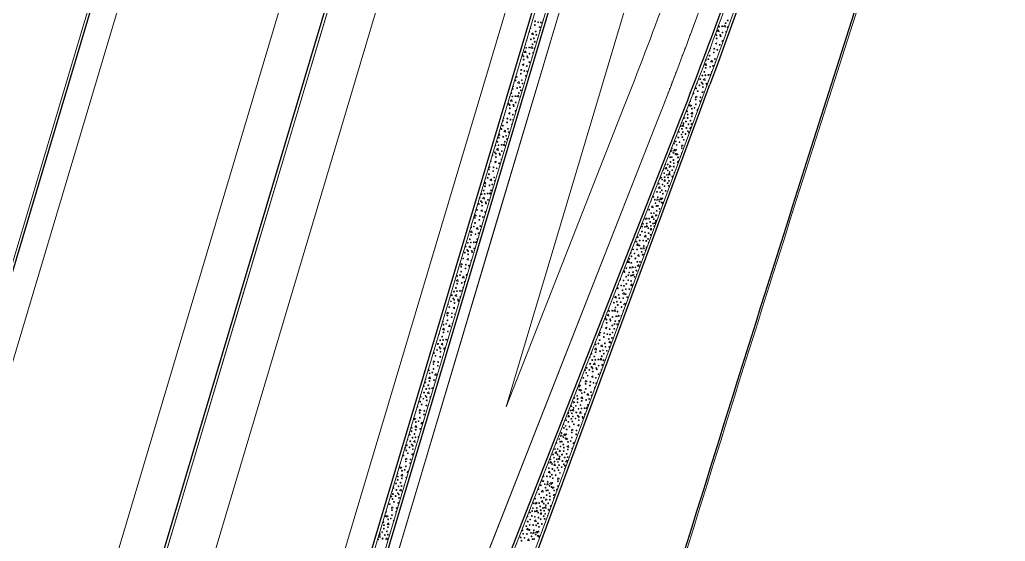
# Model space of a CAD drawing. Extents: x 2536801 to 2538856, y 7112140 to 7131569.
# Drawn here: x 2537018.6 to 2537400, y 7112740.3 to 7112942.4 of the extents above; entities that cross this region are included whole.
import ezdxf

# ---------------------------------------------------------------- set-up
doc = ezdxf.new("R2010")
doc.units = 0
doc.header["$LTSCALE"] = 100
doc.header["$MEASUREMENT"] = 0
for name, color, linetype, lineweight in [('D_BOC_FR', 3, 'Continuous', 13), ('D_CTB_1', 2, 'Continuous', 0), ('D_EOS_ML', 7, 'Continuous', 30), ('D_EOS_RMP', 1, 'Continuous', 30), ('D_EOT_ML', 7, 'Continuous', 13), ('D_EOT_RMP', 1, 'Continuous', 13), ('D_FOC_FR', 3, 'Continuous', 30), ('D_MBGF', 20, 'Continuous', 0), ('D_RIPRAP_1', 7, 'Continuous', 0)]:
    doc.layers.add(name, color=color, linetype=linetype, lineweight=lineweight)
doc.linetypes.add('mbgf', pattern='A,1,-0.5,[46,dgnlstyle-BGELINES.shx,S=0.008,R=0,X=0,Y=0],-0.5,1', length=3)

msp = doc.modelspace()

# ---------------------------------------------------------------- linework, layer by layer
at = {"layer": 'D_BOC_FR', "lineweight": 0}
msp.add_line((2537325.65, 7112892.86), (2537349.96, 7112969.19), dxfattribs=at)
at = {"layer": 'D_BOC_FR', "lineweight": 0, "extrusion": (0, 0, -1)}
msp.add_arc((-2556345.59, 7106835.08), 19961.33, 16.576561, 17.666491, dxfattribs=at)
at = {"layer": 'D_CTB_1', "linetype": 'Continuous', "lineweight": 0, "ltscale": 0.025}
for p, q in [((2536961.32, 7112354.03), (2537399.99, 7113825.34)), ((2536983.67, 7112159.49), (2537239.58, 7113017.84)), ((2537038.94, 7112330.89), (2537243.42, 7113016.7)), ((2537157.3, 7112572.86), (2537284.77, 7112917.54)), ((2537198.39, 7112707.87), (2537273.95, 7112900.42))]:
    msp.add_line(p, q, dxfattribs=at)
at = {"layer": 'D_CTB_1', "linetype": 'Continuous', "lineweight": 0, "ltscale": 0.025, "extrusion": (0, 0, -1)}
msp.add_arc((-2534598.58, 7113910.95), 2864, 194.43661, 200.29547, dxfattribs=at)
at = {"layer": 'D_CTB_1', "linetype": 'Continuous', "lineweight": 0, "ltscale": 0.025}
msp.add_arc((2535390.77, 7113639.45), 2023, 338.57297, 341.1182, dxfattribs=at)
at = {"layer": 'D_EOS_ML'}
for p, q in [((2536960.36, 7112354.32), (2537254.66, 7113341.39)), ((2537034.15, 7112332.32), (2537238.62, 7113018.13)), ((2536876.99, 7112379.18), (2537048.42, 7112954.17))]:
    msp.add_line(p, q, dxfattribs=at)
at = {"layer": 'D_EOS_RMP'}
for p, q in [((2537039.9, 7112330.61), (2537244.37, 7113016.42)), ((2537158.24, 7112572.51), (2537285.71, 7112917.2)), ((2537197.45, 7112708.24), (2537273.02, 7112900.79))]:
    msp.add_line(p, q, dxfattribs=at)
msp.add_arc((2535390.77, 7113639.45), 2022, 338.57297, 341.1182, dxfattribs=at)
at = {"layer": 'D_EOT_ML'}
for p, q in [((2536978.57, 7112348.89), (2537368.14, 7113655.54)), ((2536944.07, 7112359.18), (2537315.51, 7113604.99)), ((2537024.57, 7112335.18), (2537229.04, 7113020.99)), ((2536886.57, 7112376.32), (2537058, 7112951.31))]:
    msp.add_line(p, q, dxfattribs=at)
at = {"layer": 'D_EOT_RMP'}
for p, q in [((2537043.74, 7112329.46), (2537243.82, 7113000.56)), ((2537206.87, 7112792.46), (2537267.8, 7112996.8)), ((2537206.87, 7112792.46), (2537252.54, 7112908.82)), ((2537189.88, 7112710.85), (2537265.57, 7112903.71))]:
    msp.add_line(p, q, dxfattribs=at)
for radius in [2000, 2014]:
    msp.add_arc((2535390.77, 7113639.45), radius, 338.57297, 341.1182, dxfattribs=at)
at = {"layer": 'D_FOC_FR'}
msp.add_line((2537325.02, 7112893.06), (2537349.33, 7112969.39), dxfattribs=at)
at = {"layer": 'D_FOC_FR', "extrusion": (0, 0, -1)}
for centre, radius, start, end in [((-2534598.58, 7113910.95), 2865, 194.43661, 200.29547), ((-2556345.59, 7106835.08), 19962, 16.576561, 17.666491)]:
    msp.add_arc(centre, radius, start, end, dxfattribs=at)
at = {"layer": 'D_MBGF', "linetype": 'mbgf', "lineweight": 13, "ltscale": 0.025}
msp.add_line((2536964.63, 7112676.62), (2537047.46, 7112954.45), dxfattribs=at)
at = {"layer": 'D_RIPRAP_1', "color": 7, "linetype": 'Continuous', "lineweight": 0}
for p, q in [((2537287.75, 7112933.09), (2537288.37, 7112933.45)), ((2537288.28, 7112932.83), (2537287.75, 7112933.09)), ((2537288.37, 7112933.45), (2537288.28, 7112932.83)), ((2537213.06, 7112924.87), (2537213.68, 7112925.24)), ((2537213.59, 7112924.61), (2537213.06, 7112924.87)), ((2537213.68, 7112925.24), (2537213.59, 7112924.61)), ((2537282.39, 7112914.24), (2537283.01, 7112914.6)), ((2537282.93, 7112913.97), (2537282.39, 7112914.24)), ((2537283.01, 7112914.6), (2537282.93, 7112913.97)), ((2537207.7, 7112906.02), (2537208.32, 7112906.38)), ((2537208.24, 7112905.75), (2537207.7, 7112906.02)), ((2537208.32, 7112906.38), (2537208.24, 7112905.75)), ((2537202.35, 7112887.16), (2537202.97, 7112887.52)), ((2537202.88, 7112886.9), (2537202.35, 7112887.16)), ((2537202.97, 7112887.52), (2537202.88, 7112886.9)), ((2537196.99, 7112868.31), (2537197.61, 7112868.67)), ((2537197.52, 7112868.04), (2537196.99, 7112868.31)), ((2537197.61, 7112868.67), (2537197.52, 7112868.04)), ((2537191.63, 7112849.45), (2537192.25, 7112849.81)), ((2537192.16, 7112849.19), (2537191.63, 7112849.45)), ((2537192.25, 7112849.81), (2537192.16, 7112849.19)), ((2537251.05, 7112841.52), (2537250.87, 7112841.61)), ((2537251.14, 7112842.14), (2537251.05, 7112841.52)), ((2537251.06, 7112842.1), (2537251.14, 7112842.14)), ((2537186.27, 7112830.6), (2537186.89, 7112830.96)), ((2537186.81, 7112830.33), (2537186.27, 7112830.6)), ((2537186.89, 7112830.96), (2537186.81, 7112830.33)), ((2537245.16, 7112822.93), (2537245.78, 7112823.29)), ((2537245.7, 7112822.66), (2537245.16, 7112822.93)), ((2537245.78, 7112823.29), (2537245.7, 7112822.66)), ((2537180.92, 7112811.74), (2537181.54, 7112812.1)), ((2537181.54, 7112812.1), (2537181.45, 7112811.48)), ((2537181.45, 7112811.48), (2537180.92, 7112811.74)), ((2537239.81, 7112804.07), (2537240.43, 7112804.43)), ((2537240.43, 7112804.43), (2537240.34, 7112803.81)), ((2537240.34, 7112803.81), (2537239.81, 7112804.07)), ((2537175.56, 7112792.88), (2537176.18, 7112793.25)), ((2537176.09, 7112792.62), (2537175.56, 7112792.88)), ((2537176.18, 7112793.25), (2537176.09, 7112792.62)), ((2537234.45, 7112785.21), (2537235.07, 7112785.58)), ((2537234.98, 7112784.95), (2537234.45, 7112785.21)), ((2537235.07, 7112785.58), (2537234.98, 7112784.95)), ((2537170.2, 7112774.03), (2537170.82, 7112774.39)), ((2537170.73, 7112773.76), (2537170.2, 7112774.03)), ((2537170.82, 7112774.39), (2537170.73, 7112773.76)), ((2537164.84, 7112755.17), (2537165.46, 7112755.54)), ((2537165.37, 7112754.91), (2537164.84, 7112755.17)), ((2537165.46, 7112755.54), (2537165.39, 7112754.99))]:
    msp.add_line(p, q, dxfattribs=at)
at = {"layer": 'D_RIPRAP_1', "color": 7, "lineweight": 13, "flags": 128}
for points in [[(2536963.72, 7112353.32), (2536961.32, 7112354.03), (2536958.93, 7112354.75), (2536961.32, 7112354.03), (2536989.89, 7112449.87), (2537018.46, 7112545.7), (2537047.04, 7112641.53), (2537075.61, 7112737.36), (2537104.18, 7112833.19), (2537132.75, 7112929.02), (2537227.04, 7113245.27), (2537132.75, 7112929.02), (2537104.18, 7112833.19), (2537075.61, 7112737.36), (2537047.04, 7112641.53), (2537018.46, 7112545.7), (2536989.89, 7112449.87), (2536961.32, 7112354.03)], [(2537243.82, 7113000.56), (2537231.31, 7112958.61), (2537202.74, 7112862.78), (2537174.17, 7112766.95), (2537145.6, 7112671.11), (2537117.03, 7112575.28), (2537088.45, 7112479.45), (2537059.88, 7112383.62), (2537043.74, 7112329.46), (2537059.88, 7112383.62), (2537088.45, 7112479.45), (2537117.03, 7112575.28), (2537145.6, 7112671.11), (2537174.17, 7112766.95), (2537202.74, 7112862.78), (2537231.31, 7112958.61)]]:
    msp.add_lwpolyline(points, close=True, dxfattribs=at)
msp.add_lwpolyline([(2537165.98, 7112646.73, -0.008554), (2537189.88, 7112710.85), (2537201.42, 7112740.23), (2537237.95, 7112833.32), (2537265.57, 7112903.71, 0.011106), (2537296.39, 7112987.69, -0.011106), (2537265.57, 7112903.71), (2537237.95, 7112833.32), (2537201.42, 7112740.23), (2537189.88, 7112710.85, 0.008554), (2537165.98, 7112646.73, 0.012501), (2537135.02, 7112551.65, -0.012501)], format="xyb", close=True, dxfattribs=at)
at = {"layer": 'D_RIPRAP_1', "color": 7, "linetype": 'Continuous', "lineweight": 0, "flags": 128}
for points in [[(2537219.98, 7112938.08), (2537219.8, 7112938.14), (2537220.07, 7112938.4)], [(2537278.68, 7112938.17), (2537278.56, 7112938.21)], [(2537278.77, 7112938.76), (2537278.87, 7112938.86), (2537278.89, 7112938.75)], [(2537215.03, 7112935.49), (2537215.08, 7112935.23), (2537214.96, 7112935.26)], [(2537276.05, 7112931.07), (2537275.89, 7112931.12)], [(2537276.02, 7112931.46), (2537276.08, 7112931.14)], [(2537285.82, 7112931.42), (2537286.08, 7112931.23), (2537285.68, 7112931.06)], [(2537211.32, 7112923.06), (2537211.39, 7112923.01), (2537211.3, 7112922.98)], [(2537285.96, 7112920.74), (2537285.65, 7112920.82), (2537286.18, 7112921.34)], [(2537209.56, 7112917.15), (2537209.57, 7112917.16), (2537209.73, 7112916.37), (2537209.36, 7112916.48)], [(2537271.06, 7112918.05), (2537270.98, 7112918.07)], [(2537271.09, 7112918.38), (2537271.13, 7112918.21)], [(2537280.93, 7112907.14), (2537280.6, 7112907.23), (2537281.16, 7112907.77)], [(2537205.75, 7112904.36), (2537206.03, 7112904.16), (2537205.64, 7112903.99)], [(2537275.55, 7112904.6), (2537275.98, 7112904.3), (2537275.33, 7112904.02)], [(2537278.3, 7112900.03), (2537277.75, 7112900.18), (2537278.34, 7112900.76), (2537278.42, 7112900.36)], [(2537203.83, 7112897.94), (2537204.21, 7112898.3), (2537204.37, 7112897.52), (2537203.76, 7112897.69)], [(2537273.33, 7112898.85), (2537273.61, 7112899.36), (2537273.91, 7112898.74), (2537273.27, 7112898.68)], [(2537200.17, 7112885.65), (2537200.67, 7112885.3), (2537200.01, 7112885.02), (2537200.06, 7112885.27)], [(2537273.46, 7112886.95), (2537272.95, 7112887.09), (2537273.54, 7112887.67), (2537273.61, 7112887.35)], [(2537267.6, 7112871.1), (2537267.32, 7112870.99), (2537267.45, 7112871.65), (2537267.73, 7112871.45)], [(2537264.71, 7112863.28), (2537264.13, 7112863.44), (2537264.72, 7112864.01), (2537264.81, 7112863.57)], [(2537195.47, 7112855.87), (2537194.88, 7112856.04), (2537195.47, 7112856.61), (2537195.56, 7112856.19)], [(2537261.2, 7112853.79), (2537260.83, 7112853.9), (2537261.42, 7112854.47), (2537261.43, 7112854.42)], [(2537187.83, 7112844.27), (2537187.94, 7112844.19), (2537187.79, 7112844.13)], [(2537189.86, 7112837.09), (2537189.53, 7112837.18), (2537190.04, 7112837.69)], [(2537182.26, 7112825.57), (2537182.58, 7112825.34), (2537182.13, 7112825.15)], [(2537250.39, 7112824.57), (2537250.45, 7112824.91), (2537250.5, 7112824.87)], [(2537242.95, 7112821.44), (2537243.49, 7112821.07), (2537242.83, 7112820.78), (2537242.94, 7112821.41)], [(2537184.26, 7112818.3), (2537184.17, 7112818.33), (2537184.31, 7112818.47)], [(2537238.35, 7112809.71), (2537238.37, 7112809.63), (2537238.32, 7112809.64)], [(2537234.87, 7112800.83), (2537234.91, 7112800.87), (2537235.07, 7112800.09), (2537234.62, 7112800.21)], [(2537238.22, 7112791.65), (2537237.7, 7112791.8), (2537238.29, 7112792.37), (2537238.36, 7112792.04)], [(2537229.08, 7112786.09), (2537229.18, 7112785.61), (2537228.92, 7112785.68)], [(2537168.68, 7112780.02), (2537168.76, 7112779.59), (2537168.56, 7112779.64)], [(2537226.27, 7112778.93), (2537226.33, 7112778.99), (2537226.49, 7112778.21), (2537226.04, 7112778.33)], [(2537233.19, 7112778.05), (2537232.66, 7112778.2), (2537233.25, 7112778.78), (2537233.32, 7112778.42)], [(2537168.93, 7112766.87), (2537168.41, 7112767.02), (2537169, 7112767.59), (2537169.06, 7112767.3)], [(2537220.48, 7112764.17), (2537220.62, 7112764.3), (2537220.78, 7112763.52), (2537220.28, 7112763.66)], [(2537163.12, 7112761.4), (2537163.25, 7112761.52), (2537163.4, 7112760.73), (2537162.96, 7112760.86)], [(2537225.72, 7112757.87), (2537225.01, 7112758.07), (2537225.6, 7112758.64), (2537225.74, 7112757.93)], [(2537160.09, 7112751.23), (2537160.1, 7112751.19), (2537160.08, 7112751.19)], [(2537163.33, 7112748.08), (2537163.05, 7112748.16), (2537163.47, 7112748.57)], [(2537158.33, 7112745.31), (2537158.43, 7112745.24), (2537158.29, 7112745.17)], [(2537157.39, 7112742.18), (2537157.89, 7112742.66), (2537158.05, 7112741.87), (2537157.36, 7112742.07)], [(2537219.93, 7112742.2), (2537219.38, 7112741.96), (2537219.5, 7112742.62), (2537219.97, 7112742.3)]]:
    msp.add_lwpolyline(points, dxfattribs=at)
for points in [[(2537289.21, 7112937.68), (2537288.47, 7112937.9), (2537289.05, 7112938.47)], [(2537291.75, 7112939.47), (2537291, 7112939.68), (2537291.59, 7112940.25)], [(2537217.38, 7112936.51), (2537216.63, 7112936.72), (2537217.22, 7112937.29)], [(2537214.52, 7112929.46), (2537213.78, 7112929.68), (2537214.36, 7112930.25)], [(2537217.06, 7112931.25), (2537216.31, 7112931.46), (2537216.9, 7112932.03)], [(2537286.71, 7112925.87), (2537285.96, 7112926.08), (2537286.55, 7112926.66)], [(2537284.42, 7112924.59), (2537283.67, 7112924.8), (2537284.26, 7112925.38)], [(2537283.86, 7112918.83), (2537283.11, 7112919.04), (2537283.7, 7112919.61)], [(2537212.02, 7112917.65), (2537211.27, 7112917.86), (2537211.86, 7112918.44)], [(2537209.17, 7112910.61), (2537208.42, 7112910.82), (2537209.01, 7112911.39)], [(2537211.7, 7112912.39), (2537210.96, 7112912.61), (2537211.55, 7112913.18)], [(2537280.06, 7112912.1), (2537280.18, 7112912.76), (2537280.72, 7112912.38)], [(2537278.04, 7112908.7), (2537278.16, 7112909.36), (2537278.7, 7112908.98)], [(2537279.06, 7112905.74), (2537278.31, 7112905.95), (2537278.9, 7112906.52)], [(2537275.6, 7112900.94), (2537274.85, 7112901.15), (2537275.44, 7112901.72)], [(2537206.66, 7112898.8), (2537205.91, 7112899.01), (2537206.5, 7112899.58)], [(2537203.81, 7112891.75), (2537203.06, 7112891.97), (2537203.65, 7112892.54)], [(2537206.35, 7112893.54), (2537205.6, 7112893.75), (2537206.19, 7112894.32)], [(2537272.3, 7112891.4), (2537271.55, 7112891.61), (2537272.14, 7112892.18)], [(2537274.7, 7112893.24), (2537274.82, 7112893.9), (2537275.36, 7112893.52)], [(2537270.46, 7112891.14), (2537270.58, 7112891.8), (2537271.13, 7112891.42)], [(2537272.68, 7112889.84), (2537272.8, 7112890.5), (2537273.35, 7112890.12)], [(2537269.02, 7112884.44), (2537268.28, 7112884.65), (2537268.86, 7112885.23)], [(2537269.96, 7112885.16), (2537270.08, 7112885.82), (2537270.63, 7112885.44)], [(2537201.3, 7112879.94), (2537200.56, 7112880.15), (2537201.15, 7112880.73)], [(2537266.4, 7112880.82), (2537266.52, 7112881.48), (2537267.07, 7112881.1)], [(2537270.24, 7112882.08), (2537269.49, 7112882.29), (2537270.08, 7112882.87)], [(2537199.01, 7112878.66), (2537198.26, 7112878.87), (2537198.85, 7112879.45)], [(2537266.41, 7112876.92), (2537265.66, 7112877.13), (2537266.25, 7112877.71)], [(2537268.55, 7112879.88), (2537267.88, 7112879.82), (2537268.26, 7112880.5)], [(2537198.45, 7112872.9), (2537197.7, 7112873.11), (2537198.29, 7112873.68)], [(2537200.99, 7112874.68), (2537200.24, 7112874.89), (2537200.83, 7112875.47)], [(2537265.11, 7112872.28), (2537265.23, 7112872.94), (2537265.77, 7112872.56)], [(2537266.94, 7112872.54), (2537266.19, 7112872.75), (2537266.78, 7112873.33)], [(2537263.72, 7112869.52), (2537262.97, 7112869.73), (2537263.56, 7112870.3)], [(2537194.65, 7112866.17), (2537194.77, 7112866.83), (2537195.32, 7112866.45)], [(2537260.8, 7112864.94), (2537260.92, 7112865.6), (2537261.47, 7112865.22)], [(2537263.67, 7112865.58), (2537262.92, 7112865.8), (2537263.51, 7112866.37)], [(2537264.6, 7112866.31), (2537264.72, 7112866.97), (2537265.27, 7112866.59)], [(2537195.95, 7112861.08), (2537195.2, 7112861.3), (2537195.79, 7112861.87)], [(2537261.05, 7112861.96), (2537261.17, 7112862.62), (2537261.71, 7112862.24)], [(2537263.19, 7112861.03), (2537262.53, 7112860.97), (2537262.9, 7112861.65)], [(2537193.65, 7112859.81), (2537192.91, 7112860.02), (2537193.5, 7112860.59)], [(2537261.05, 7112858.07), (2537260.3, 7112858.28), (2537260.89, 7112858.85)], [(2537193.09, 7112854.04), (2537192.35, 7112854.25), (2537192.93, 7112854.83)], [(2537258.01, 7112854.83), (2537257.26, 7112855.04), (2537257.85, 7112855.62)], [(2537259.75, 7112853.43), (2537259.87, 7112854.09), (2537260.41, 7112853.71)], [(2537258.36, 7112850.66), (2537257.62, 7112850.87), (2537258.2, 7112851.45)], [(2537189.3, 7112847.31), (2537189.42, 7112847.97), (2537189.96, 7112847.59)], [(2537254.52, 7112848.16), (2537253.77, 7112848.37), (2537254.36, 7112848.94)], [(2537255.45, 7112846.09), (2537255.57, 7112846.75), (2537256.11, 7112846.37)], [(2537258.31, 7112846.73), (2537257.56, 7112846.94), (2537258.15, 7112847.51)], [(2537190.59, 7112842.23), (2537189.84, 7112842.44), (2537190.43, 7112843.01)], [(2537255.69, 7112843.11), (2537255.81, 7112843.77), (2537256.35, 7112843.39)], [(2537188.3, 7112840.95), (2537187.55, 7112841.16), (2537188.14, 7112841.74)], [(2537255.69, 7112839.21), (2537254.94, 7112839.42), (2537255.53, 7112840)], [(2537187.74, 7112835.19), (2537186.99, 7112835.4), (2537187.58, 7112835.97)], [(2537249.48, 7112834.56), (2537248.73, 7112834.77), (2537249.32, 7112835.34)], [(2537252.65, 7112835.97), (2537251.9, 7112836.19), (2537252.49, 7112836.76)], [(2537253.01, 7112831.81), (2537252.26, 7112832.02), (2537252.85, 7112832.59)], [(2537183.94, 7112828.45), (2537184.06, 7112829.11), (2537184.6, 7112828.74)], [(2537246.63, 7112827.52), (2537245.88, 7112827.73), (2537246.47, 7112828.3)], [(2537249.17, 7112829.3), (2537248.42, 7112829.51), (2537249.01, 7112830.09)], [(2537250.09, 7112827.23), (2537250.21, 7112827.89), (2537250.75, 7112827.51)], [(2537185.23, 7112823.37), (2537184.48, 7112823.59), (2537185.07, 7112824.16)], [(2537182.94, 7112822.09), (2537182.19, 7112822.31), (2537182.78, 7112822.88)], [(2537182.38, 7112816.33), (2537181.63, 7112816.54), (2537182.22, 7112817.12)], [(2537244.12, 7112815.7), (2537243.37, 7112815.92), (2537243.96, 7112816.49)], [(2537247.29, 7112817.12), (2537246.54, 7112817.33), (2537247.13, 7112817.9)], [(2537241.83, 7112814.42), (2537241.08, 7112814.64), (2537241.67, 7112815.21)], [(2537178.58, 7112809.6), (2537178.7, 7112810.26), (2537179.25, 7112809.88)], [(2537241.27, 7112808.66), (2537240.52, 7112808.87), (2537241.11, 7112809.45)], [(2537243.81, 7112810.44), (2537243.06, 7112810.66), (2537243.65, 7112811.23)], [(2537176.56, 7112806.2), (2537176.68, 7112806.86), (2537177.23, 7112806.48)], [(2537179.88, 7112804.52), (2537179.13, 7112804.73), (2537179.72, 7112805.3)], [(2537177.58, 7112803.24), (2537176.83, 7112803.45), (2537177.42, 7112804.02)], [(2537237.47, 7112801.93), (2537237.59, 7112802.59), (2537238.14, 7112802.21)], [(2537177.02, 7112797.47), (2537176.27, 7112797.69), (2537176.86, 7112798.26)], [(2537235.45, 7112798.53), (2537235.57, 7112799.19), (2537236.12, 7112798.81)], [(2537238.77, 7112796.85), (2537238.02, 7112797.06), (2537238.61, 7112797.63)], [(2537232.73, 7112793.85), (2537232.85, 7112794.51), (2537233.4, 7112794.13)], [(2537236.47, 7112795.57), (2537235.72, 7112795.78), (2537236.31, 7112796.35)], [(2537173.22, 7112790.74), (2537173.34, 7112791.4), (2537173.89, 7112791.02)], [(2537231.32, 7112788.57), (2537230.65, 7112788.51), (2537231.03, 7112789.19)], [(2537233.01, 7112790.77), (2537232.26, 7112790.98), (2537232.85, 7112791.56)], [(2537235.91, 7112789.8), (2537235.16, 7112790.02), (2537235.75, 7112790.59)], [(2537171.2, 7112787.35), (2537171.33, 7112788.01), (2537171.87, 7112787.63)], [(2537174.52, 7112785.66), (2537173.77, 7112785.87), (2537174.36, 7112786.45)], [(2537172.23, 7112784.38), (2537171.48, 7112784.6), (2537172.07, 7112785.17)], [(2537227.88, 7112780.97), (2537228, 7112781.63), (2537228.54, 7112781.25)], [(2537229.71, 7112781.23), (2537228.96, 7112781.44), (2537229.55, 7112782.02)], [(2537232.11, 7112783.07), (2537232.23, 7112783.73), (2537232.78, 7112783.35)], [(2537171.66, 7112778.62), (2537170.92, 7112778.83), (2537171.51, 7112779.4)], [(2537230.09, 7112779.68), (2537230.22, 7112780.34), (2537230.76, 7112779.96)], [(2537226.44, 7112774.27), (2537225.69, 7112774.49), (2537226.28, 7112775.06)], [(2537227.37, 7112775), (2537227.5, 7112775.66), (2537228.04, 7112775.28)], [(2537231.12, 7112776.71), (2537230.37, 7112776.93), (2537230.96, 7112777.5)], [(2537167.87, 7112771.89), (2537167.99, 7112772.55), (2537168.53, 7112772.17)], [(2537223.82, 7112770.65), (2537223.94, 7112771.31), (2537224.48, 7112770.93)], [(2537225.96, 7112769.72), (2537225.3, 7112769.66), (2537225.67, 7112770.34)], [(2537227.65, 7112771.92), (2537226.9, 7112772.13), (2537227.49, 7112772.7)], [(2537230.56, 7112770.95), (2537229.81, 7112771.16), (2537230.4, 7112771.73)], [(2537165.85, 7112768.49), (2537165.97, 7112769.15), (2537166.51, 7112768.77)], [(2537166.87, 7112765.53), (2537166.12, 7112765.74), (2537166.71, 7112766.31)], [(2537223.82, 7112766.75), (2537223.07, 7112766.97), (2537223.66, 7112767.54)], [(2537222.52, 7112762.12), (2537222.64, 7112762.78), (2537223.18, 7112762.4)], [(2537224.35, 7112762.37), (2537223.6, 7112762.59), (2537224.19, 7112763.16)], [(2537226.76, 7112764.22), (2537226.88, 7112764.88), (2537227.42, 7112764.5)], [(2537166.31, 7112759.76), (2537165.56, 7112759.98), (2537166.15, 7112760.55)], [(2537221.13, 7112759.35), (2537220.39, 7112759.56), (2537220.97, 7112760.14)], [(2537224.74, 7112760.82), (2537224.86, 7112761.48), (2537225.4, 7112761.1)], [(2537218.22, 7112754.78), (2537218.34, 7112755.44), (2537218.88, 7112755.06)], [(2537221.08, 7112755.42), (2537220.33, 7112755.63), (2537220.92, 7112756.2)], [(2537222.02, 7112756.14), (2537222.14, 7112756.8), (2537222.68, 7112756.42)], [(2537162.51, 7112753.03), (2537162.63, 7112753.69), (2537163.17, 7112753.31)], [(2537218.46, 7112751.79), (2537218.58, 7112752.45), (2537219.12, 7112752.07)], [(2537220.61, 7112750.86), (2537219.94, 7112750.8), (2537220.31, 7112751.48)], [(2537222.3, 7112753.06), (2537221.55, 7112753.27), (2537222.14, 7112753.84)], [(2537160.49, 7112749.63), (2537160.61, 7112750.29), (2537161.15, 7112749.92)], [(2537161.51, 7112746.67), (2537160.76, 7112746.88), (2537161.35, 7112747.46)], [(2537218.46, 7112747.9), (2537217.71, 7112748.11), (2537218.3, 7112748.68)], [(2537215.42, 7112744.66), (2537214.67, 7112744.88), (2537215.26, 7112745.45)], [(2537217.16, 7112743.26), (2537217.28, 7112743.92), (2537217.83, 7112743.54)], [(2537218.99, 7112743.52), (2537218.25, 7112743.73), (2537218.83, 7112744.3)], [(2537160.95, 7112740.91), (2537160.2, 7112741.12), (2537160.79, 7112741.69)], [(2537215.78, 7112740.49), (2537215.03, 7112740.71), (2537215.62, 7112741.28)]]:
    msp.add_lwpolyline(points, close=True, dxfattribs=at)
at = {"layer": 'D_RIPRAP_1', "color": 7, "lineweight": 0, "flags": 128}
msp.add_lwpolyline([(2537273.95, 7112900.42), (2537198.39, 7112707.87)], dxfattribs=at)
at = {"layer": 'D_RIPRAP_1', "color": 7, "linetype": 'Continuous', "lineweight": 0}
for centre, radius in [((2537218.04, 7112941.75), 0.163), ((2537292.58, 7112942.05), 0.163), ((2537217.89, 7112940.29), 0.163), ((2537218.28, 7112937.78), 0.163), ((2537219.23, 7112941.37), 0.163), ((2537219.77, 7112939.49), 0.163), ((2537220.31, 7112941.22), 0.163), ((2537289.29, 7112939.68), 0.163), ((2537290.44, 7112939.8), 0.163), ((2537291.76, 7112941.02), 0.163), ((2537291.97, 7112937.67), 0.163), ((2537292.48, 7112939.47), 0.163), ((2537216.43, 7112934.74), 0.163), ((2537217.56, 7112935.11), 0.163), ((2537217.89, 7112933.83), 0.163), ((2537218.53, 7112936.47), 0.163), ((2537288.21, 7112936.38), 0.163), ((2537288.28, 7112935.12), 0.163), ((2537289.68, 7112936.45), 0.163), ((2537289.82, 7112935.96), 0.163), ((2537290.49, 7112934.11), 0.163), ((2537290.57, 7112937.39), 0.163), ((2537214.6, 7112931.46), 0.163), ((2537215.75, 7112931.59), 0.163), ((2537217.07, 7112932.81), 0.163), ((2537287.37, 7112931.11), 0.163), ((2537288.56, 7112930.73), 0.163), ((2537289.49, 7112932.64), 0.163), ((2537213.52, 7112928.16), 0.163), ((2537213.59, 7112926.9), 0.163), ((2537214.99, 7112928.23), 0.163), ((2537215.13, 7112927.74), 0.163), ((2537215.88, 7112929.17), 0.163), ((2537285.1, 7112927.07), 0.163), ((2537285.57, 7112928.42), 0.163), ((2537287.23, 7112929.65), 0.163), ((2537287.61, 7112927.14), 0.163), ((2537212.68, 7112922.89), 0.163), ((2537213.87, 7112922.51), 0.163), ((2537214.8, 7112924.42), 0.163), ((2537214.95, 7112922.36), 0.163), ((2537215.8, 7112925.89), 0.163), ((2537284.03, 7112923.76), 0.163), ((2537285.76, 7112924.1), 0.163), ((2537286.9, 7112924.47), 0.163), ((2537210.41, 7112918.85), 0.163), ((2537210.88, 7112920.2), 0.163), ((2537212.53, 7112921.43), 0.163), ((2537212.92, 7112918.92), 0.163), ((2537214.42, 7112920.63), 0.163), ((2537281.92, 7112919.29), 0.199), ((2537282.75, 7112920.69), 0.163), ((2537283.53, 7112922.11), 0.163), ((2537283.93, 7112920.83), 0.163), ((2537285.09, 7112920.95), 0.163), ((2537209.34, 7112915.54), 0.163), ((2537211.07, 7112915.88), 0.163), ((2537212.21, 7112916.25), 0.163), ((2537212.54, 7112914.97), 0.163), ((2537213.18, 7112917.62), 0.163), ((2537280.38, 7112915.75), 0.163), ((2537281.61, 7112916.93), 0.163), ((2537282.49, 7112918.03), 0.163), ((2537282.86, 7112917.52), 0.163), ((2537282.93, 7112916.26), 0.163), ((2537284.32, 7112917.59), 0.163), ((2537208.84, 7112913.89), 0.163), ((2537209.24, 7112912.61), 0.163), ((2537210.4, 7112912.73), 0.163), ((2537211.71, 7112913.95), 0.163), ((2537279.29, 7112913.79), 0.163), ((2537280.2, 7112911.47), 0.163), ((2537280.97, 7112914.66), 0.163), ((2537282.01, 7112912.26), 0.163), ((2537207.8, 7112909.81), 0.163), ((2537208.17, 7112909.3), 0.163), ((2537208.24, 7112908.04), 0.163), ((2537209.63, 7112909.37), 0.163), ((2537209.78, 7112908.88), 0.163), ((2537210.52, 7112910.32), 0.163), ((2537277.72, 7112909.22), 0.163), ((2537278.7, 7112907.88), 0.163), ((2537279.74, 7112908.21), 0.163), ((2537280.22, 7112909.56), 0.163), ((2537281.87, 7112910.8), 0.163), ((2537207.32, 7112904.04), 0.163), ((2537208.52, 7112903.66), 0.163), ((2537209.44, 7112905.57), 0.163), ((2537210.44, 7112907.03), 0.163), ((2537276.91, 7112906.84), 0.163), ((2537277.04, 7112904.31), 0.163), ((2537277.08, 7112905.64), 0.163), ((2537278.67, 7112904.91), 0.163), ((2537205.05, 7112900), 0.163), ((2537205.52, 7112901.34), 0.163), ((2537207.18, 7112902.58), 0.163), ((2537207.56, 7112900.07), 0.163), ((2537274.85, 7112900.07), 0.163), ((2537275.46, 7112902.23), 0.163), ((2537276.41, 7112902.95), 0.163), ((2537276.57, 7112900.43), 0.199), ((2537277.39, 7112901.84), 0.163), ((2537278.18, 7112903.25), 0.163), ((2537278.57, 7112901.97), 0.163), ((2537203.98, 7112896.69), 0.163), ((2537205.71, 7112897.03), 0.163), ((2537206.85, 7112897.4), 0.163), ((2537207.18, 7112896.12), 0.163), ((2537207.82, 7112898.76), 0.163), ((2537273.48, 7112896.75), 0.163), ((2537274.66, 7112897.92), 0.163), ((2537275.02, 7112896.9), 0.163), ((2537275.22, 7112898.84), 0.163), ((2537275.61, 7112895.81), 0.163), ((2537276.25, 7112898.07), 0.163), ((2537277.13, 7112899.17), 0.163), ((2537277.5, 7112898.67), 0.163), ((2537203.49, 7112895.03), 0.163), ((2537203.88, 7112893.75), 0.163), ((2537205.04, 7112893.87), 0.163), ((2537206.35, 7112895.09), 0.163), ((2537271.78, 7112894.38), 0.163), ((2537272.44, 7112895.15), 0.163), ((2537272.61, 7112891.97), 0.163), ((2537272.82, 7112893.82), 0.163), ((2537273.93, 7112894.94), 0.163), ((2537274.84, 7112892.62), 0.163), ((2537202.44, 7112890.96), 0.163), ((2537202.81, 7112890.45), 0.163), ((2537202.88, 7112889.19), 0.163), ((2537204.27, 7112890.52), 0.163), ((2537204.42, 7112890.03), 0.163), ((2537205.16, 7112891.46), 0.163), ((2537270.34, 7112889.07), 0.163), ((2537270.93, 7112889.12), 0.163), ((2537271.55, 7112890.84), 0.163), ((2537272.36, 7112890.36), 0.163), ((2537273.35, 7112889.03), 0.163), ((2537200.15, 7112884.4), 0.163), ((2537200.92, 7112887.59), 0.163), ((2537201.97, 7112885.18), 0.163), ((2537203.16, 7112884.8), 0.163), ((2537204.08, 7112886.71), 0.163), ((2537269.36, 7112886.26), 0.163), ((2537270.44, 7112887.22), 0.163), ((2537271.55, 7112887.99), 0.163), ((2537271.68, 7112885.46), 0.163), ((2537271.72, 7112886.79), 0.163), ((2537199.69, 7112881.14), 0.163), ((2537200.17, 7112882.49), 0.163), ((2537201.82, 7112883.72), 0.163), ((2537202.2, 7112881.21), 0.163), ((2537267.19, 7112880.45), 0.163), ((2537267.95, 7112882.89), 0.163), ((2537268.15, 7112881.38), 0.163), ((2537269.02, 7112882.27), 0.163), ((2537269.37, 7112883.97), 0.163), ((2537269.49, 7112881.21), 0.163), ((2537270.1, 7112883.37), 0.163), ((2537271.05, 7112884.09), 0.163), ((2537271.21, 7112881.58), 0.199), ((2537198.62, 7112877.83), 0.163), ((2537200.36, 7112878.17), 0.163), ((2537201.49, 7112878.54), 0.163), ((2537265.91, 7112878.86), 0.163), ((2537267.31, 7112878.54), 0.163), ((2537268.12, 7112877.89), 0.163), ((2537269.31, 7112879.06), 0.163), ((2537269.66, 7112878.04), 0.163), ((2537269.86, 7112879.98), 0.163), ((2537197.34, 7112874.76), 0.163), ((2537198.13, 7112876.18), 0.163), ((2537198.53, 7112874.9), 0.163), ((2537199.68, 7112875.02), 0.163), ((2537200.99, 7112876.24), 0.163), ((2537263.81, 7112873.76), 0.163), ((2537265.2, 7112875.67), 0.163), ((2537265.5, 7112873.59), 0.163), ((2537266.42, 7112875.53), 0.163), ((2537267.08, 7112876.3), 0.163), ((2537267.26, 7112873.11), 0.163), ((2537267.47, 7112874.96), 0.163), ((2537268.57, 7112876.08), 0.163), ((2537196.21, 7112871), 0.163), ((2537197.08, 7112872.1), 0.163), ((2537197.45, 7112871.59), 0.163), ((2537197.52, 7112870.33), 0.163), ((2537198.91, 7112871.66), 0.163), ((2537199.06, 7112871.17), 0.163), ((2537199.81, 7112872.6), 0.163), ((2537264.38, 7112872.63), 0.163), ((2537264.63, 7112871.28), 0.163), ((2537264.98, 7112870.21), 0.163), ((2537265.57, 7112870.26), 0.163), ((2537266.19, 7112871.98), 0.163), ((2537266.19, 7112869.13), 0.163), ((2537267, 7112871.51), 0.163), ((2537194.79, 7112865.54), 0.163), ((2537195.56, 7112868.73), 0.163), ((2537196.61, 7112866.33), 0.163), ((2537197.8, 7112865.94), 0.163), ((2537198.72, 7112867.86), 0.163), ((2537262.19, 7112865.31), 0.163), ((2537262.2, 7112868.76), 0.163), ((2537262.96, 7112867.4), 0.163), ((2537264, 7112867.41), 0.163), ((2537265.09, 7112868.37), 0.163), ((2537193.3, 7112861.95), 0.163), ((2537194.34, 7112862.28), 0.163), ((2537194.81, 7112863.63), 0.163), ((2537196.46, 7112864.87), 0.163), ((2537196.85, 7112862.36), 0.163), ((2537259.46, 7112862.22), 0.163), ((2537259.77, 7112863.33), 0.163), ((2537260.51, 7112862.1), 0.163), ((2537261.24, 7112863.4), 0.163), ((2537261.83, 7112861.59), 0.163), ((2537262.59, 7112864.03), 0.163), ((2537262.8, 7112862.52), 0.163), ((2537263.66, 7112863.42), 0.163), ((2537264.01, 7112865.11), 0.163), ((2537264.13, 7112862.36), 0.163), ((2537264.75, 7112864.52), 0.163), ((2537193.26, 7112858.98), 0.163), ((2537195, 7112859.31), 0.163), ((2537196.13, 7112859.69), 0.163), ((2537257.77, 7112858.13), 0.163), ((2537258.7, 7112858.94), 0.163), ((2537259.38, 7112860.32), 0.163), ((2537260.55, 7112860), 0.163), ((2537261.95, 7112859.69), 0.163), ((2537262.76, 7112859.04), 0.163), ((2537191.16, 7112854.5), 0.199), ((2537191.99, 7112855.91), 0.163), ((2537192.77, 7112857.32), 0.163), ((2537193.17, 7112856.04), 0.163), ((2537194.32, 7112856.16), 0.163), ((2537194.45, 7112853.75), 0.163), ((2537195.64, 7112857.38), 0.163), ((2537257.23, 7112856.39), 0.163), ((2537258.45, 7112854.9), 0.163), ((2537258.52, 7112856.81), 0.163), ((2537259.02, 7112853.78), 0.163), ((2537259.84, 7112856.82), 0.163), ((2537260.14, 7112854.74), 0.163), ((2537261.06, 7112856.67), 0.163), ((2537261.72, 7112857.44), 0.163), ((2537190.85, 7112852.14), 0.163), ((2537191.72, 7112853.24), 0.163), ((2537192.1, 7112852.74), 0.163), ((2537192.16, 7112851.47), 0.163), ((2537193.56, 7112852.81), 0.163), ((2537193.7, 7112852.32), 0.163), ((2537255.36, 7112850.73), 0.163), ((2537255.99, 7112853.38), 0.163), ((2537256.53, 7112851.83), 0.163), ((2537256.85, 7112849.91), 0.163), ((2537257.47, 7112853.34), 0.163), ((2537259.27, 7112852.43), 0.163), ((2537259.62, 7112851.35), 0.163), ((2537189.43, 7112846.69), 0.163), ((2537190.21, 7112849.88), 0.163), ((2537191.25, 7112847.47), 0.163), ((2537192.44, 7112847.09), 0.163), ((2537253.34, 7112846.08), 0.163), ((2537254.53, 7112849.71), 0.163), ((2537254.74, 7112846.35), 0.163), ((2537255.25, 7112848.16), 0.163), ((2537256.83, 7112846.45), 0.163), ((2537257.61, 7112848.55), 0.163), ((2537258.64, 7112848.55), 0.163), ((2537187.94, 7112843.1), 0.163), ((2537188.98, 7112843.43), 0.163), ((2537189.45, 7112844.77), 0.163), ((2537191.11, 7112846.01), 0.163), ((2537191.49, 7112843.5), 0.163), ((2537252.45, 7112845.14), 0.163), ((2537252.59, 7112844.65), 0.163), ((2537253.26, 7112842.8), 0.163), ((2537254.1, 7112843.37), 0.163), ((2537254.41, 7112844.47), 0.163), ((2537255.16, 7112843.25), 0.163), ((2537255.89, 7112844.55), 0.163), ((2537256.47, 7112842.74), 0.163), ((2537257.23, 7112845.17), 0.163), ((2537187.41, 7112838.47), 0.163), ((2537187.91, 7112840.12), 0.163), ((2537189.64, 7112840.46), 0.163), ((2537190.78, 7112840.83), 0.163), ((2537251.33, 7112839.42), 0.163), ((2537252.26, 7112841.33), 0.163), ((2537252.41, 7112839.27), 0.163), ((2537253.34, 7112840.08), 0.163), ((2537254.03, 7112841.47), 0.163), ((2537255.19, 7112841.15), 0.163), ((2537185.8, 7112835.65), 0.199), ((2537186.63, 7112837.05), 0.163), ((2537187.81, 7112837.19), 0.163), ((2537188.97, 7112837.31), 0.163), ((2537250, 7112838.34), 0.163), ((2537250.38, 7112835.83), 0.163), ((2537251.88, 7112837.54), 0.163), ((2537253.09, 7112836.05), 0.163), ((2537253.16, 7112837.96), 0.163), ((2537253.67, 7112834.92), 0.163), ((2537254.49, 7112837.96), 0.163), ((2537184.85, 7112831.02), 0.163), ((2537185.49, 7112833.29), 0.163), ((2537186.37, 7112834.39), 0.163), ((2537186.74, 7112833.88), 0.163), ((2537186.81, 7112832.62), 0.163), ((2537188.2, 7112833.95), 0.163), ((2537188.35, 7112833.46), 0.163), ((2537248.53, 7112832.79), 0.163), ((2537249.17, 7112830.86), 0.163), ((2537249.67, 7112833.16), 0.163), ((2537250, 7112831.88), 0.163), ((2537250.64, 7112834.52), 0.163), ((2537251.17, 7112832.97), 0.163), ((2537251.49, 7112831.05), 0.163), ((2537252.11, 7112834.49), 0.163), ((2537184.08, 7112827.83), 0.163), ((2537185.75, 7112827.15), 0.163), ((2537185.89, 7112828.62), 0.163), ((2537246.7, 7112829.52), 0.163), ((2537247.86, 7112829.64), 0.163), ((2537247.98, 7112827.22), 0.163), ((2537249.38, 7112827.5), 0.163), ((2537249.9, 7112829.3), 0.163), ((2537182.58, 7112824.24), 0.163), ((2537183.62, 7112824.57), 0.163), ((2537184.1, 7112825.92), 0.163), ((2537245.26, 7112826.72), 0.163), ((2537245.63, 7112826.21), 0.163), ((2537245.7, 7112824.95), 0.163), ((2537247.09, 7112826.28), 0.163), ((2537247.24, 7112825.79), 0.163), ((2537247.9, 7112823.94), 0.163), ((2537248.75, 7112824.51), 0.163), ((2537249.05, 7112825.62), 0.163), ((2537249.8, 7112824.39), 0.163), ((2537250.53, 7112825.69), 0.163), ((2537182.06, 7112819.61), 0.163), ((2537182.55, 7112821.27), 0.163), ((2537184.28, 7112821.6), 0.163), ((2537242.97, 7112820.16), 0.163), ((2537244.64, 7112819.48), 0.163), ((2537244.78, 7112820.95), 0.163), ((2537245.98, 7112820.56), 0.163), ((2537246.9, 7112822.48), 0.163), ((2537247.05, 7112820.41), 0.163), ((2537247.98, 7112821.23), 0.163), ((2537248.67, 7112822.61), 0.163), ((2537180.45, 7112816.79), 0.199), ((2537181.27, 7112818.2), 0.163), ((2537182.45, 7112818.33), 0.163), ((2537183.61, 7112818.45), 0.163), ((2537241.48, 7112816.57), 0.163), ((2537242.51, 7112816.9), 0.163), ((2537242.99, 7112818.25), 0.163), ((2537245.02, 7112816.98), 0.163), ((2537245.28, 7112815.67), 0.163), ((2537246.52, 7112818.68), 0.163), ((2537246.75, 7112815.63), 0.163), ((2537247.8, 7112819.1), 0.163), ((2537178.9, 7112813.25), 0.163), ((2537179.49, 7112812.17), 0.163), ((2537180.13, 7112814.43), 0.163), ((2537181.01, 7112815.53), 0.163), ((2537181.38, 7112815.02), 0.163), ((2537181.45, 7112813.76), 0.163), ((2537182.84, 7112815.1), 0.163), ((2537182.99, 7112814.61), 0.163), ((2537240.95, 7112811.94), 0.163), ((2537241.44, 7112813.6), 0.163), ((2537243.17, 7112813.93), 0.163), ((2537243.81, 7112812), 0.163), ((2537244.31, 7112814.3), 0.163), ((2537244.64, 7112813.02), 0.163), ((2537245.81, 7112814.12), 0.163), ((2537178.72, 7112808.97), 0.163), ((2537180.39, 7112808.3), 0.163), ((2537180.54, 7112809.76), 0.163), ((2537239.34, 7112809.12), 0.199), ((2537240.16, 7112810.53), 0.163), ((2537241.35, 7112810.66), 0.163), ((2537242.5, 7112810.78), 0.163), ((2537242.62, 7112808.37), 0.163), ((2537244.03, 7112808.64), 0.163), ((2537244.54, 7112810.45), 0.163), ((2537177.23, 7112805.38), 0.163), ((2537178.26, 7112805.72), 0.163), ((2537178.74, 7112807.06), 0.163), ((2537237.43, 7112806.6), 0.163), ((2537237.79, 7112805.58), 0.163), ((2537237.99, 7112807.52), 0.163), ((2537238.38, 7112804.5), 0.163), ((2537239.02, 7112806.76), 0.163), ((2537239.9, 7112807.86), 0.163), ((2537240.27, 7112807.35), 0.163), ((2537240.34, 7112806.09), 0.163), ((2537241.73, 7112807.43), 0.163), ((2537241.88, 7112806.94), 0.163), ((2537242.54, 7112805.09), 0.163), ((2537175.56, 7112801.82), 0.163), ((2537176.7, 7112800.76), 0.163), ((2537177.19, 7112802.41), 0.163), ((2537178.93, 7112802.75), 0.163), ((2537235.38, 7112800.66), 0.163), ((2537236.7, 7112803.63), 0.163), ((2537237.61, 7112801.3), 0.163), ((2537239.28, 7112800.63), 0.163), ((2537239.43, 7112802.09), 0.163), ((2537240.62, 7112801.71), 0.163), ((2537241.54, 7112803.62), 0.163), ((2537241.7, 7112801.56), 0.163), ((2537175.09, 7112797.94), 0.199), ((2537175.65, 7112796.68), 0.163), ((2537175.91, 7112799.34), 0.163), ((2537177.1, 7112799.47), 0.163), ((2537178.25, 7112799.6), 0.163), ((2537234.32, 7112796.68), 0.163), ((2537235.13, 7112799.05), 0.163), ((2537236.12, 7112797.71), 0.163), ((2537237.15, 7112798.05), 0.163), ((2537237.63, 7112799.39), 0.163), ((2537239.67, 7112798.12), 0.163), ((2537239.92, 7112796.81), 0.163), ((2537173.54, 7112794.4), 0.163), ((2537173.74, 7112796.34), 0.163), ((2537174.13, 7112793.31), 0.163), ((2537174.78, 7112795.57), 0.163), ((2537176.02, 7112796.17), 0.163), ((2537176.09, 7112794.91), 0.163), ((2537177.48, 7112796.24), 0.163), ((2537233.22, 7112795.91), 0.163), ((2537233.82, 7112792.78), 0.163), ((2537234.45, 7112794.15), 0.163), ((2537234.49, 7112795.48), 0.163), ((2537235.59, 7112793.09), 0.163), ((2537236.08, 7112794.74), 0.163), ((2537237.82, 7112795.08), 0.163), ((2537238.45, 7112793.15), 0.163), ((2537238.95, 7112795.45), 0.163), ((2537173.36, 7112790.12), 0.163), ((2537175.03, 7112789.44), 0.163), ((2537175.18, 7112790.9), 0.163), ((2537230.92, 7112790.06), 0.163), ((2537231.79, 7112790.96), 0.163), ((2537232.14, 7112792.65), 0.163), ((2537232.26, 7112789.9), 0.163), ((2537232.88, 7112792.06), 0.163), ((2537233.98, 7112790.27), 0.199), ((2537234.54, 7112789.01), 0.163), ((2537234.8, 7112791.67), 0.163), ((2537235.99, 7112791.8), 0.163), ((2537237.14, 7112791.93), 0.163), ((2537171.87, 7112786.53), 0.163), ((2537172.91, 7112786.86), 0.163), ((2537173.38, 7112788.21), 0.163), ((2537230.08, 7112787.23), 0.163), ((2537230.89, 7112786.58), 0.163), ((2537232.08, 7112787.75), 0.163), ((2537232.43, 7112786.73), 0.163), ((2537232.63, 7112788.67), 0.163), ((2537233.02, 7112785.64), 0.163), ((2537233.67, 7112787.9), 0.163), ((2537234.91, 7112788.5), 0.163), ((2537234.98, 7112787.24), 0.163), ((2537236.37, 7112788.57), 0.163), ((2537236.52, 7112788.08), 0.163), ((2537169.57, 7112781.59), 0.163), ((2537170.21, 7112782.96), 0.163), ((2537170.25, 7112784.29), 0.163), ((2537171.34, 7112781.9), 0.163), ((2537171.83, 7112783.55), 0.163), ((2537173.57, 7112783.89), 0.163), ((2537228.27, 7112782.28), 0.163), ((2537229.19, 7112784.22), 0.163), ((2537229.85, 7112784.99), 0.163), ((2537230.03, 7112781.8), 0.163), ((2537230.24, 7112783.65), 0.163), ((2537231.34, 7112784.77), 0.163), ((2537232.25, 7112782.45), 0.163), ((2537233.92, 7112781.77), 0.163), ((2537234.07, 7112783.23), 0.163), ((2537168.38, 7112777.48), 0.163), ((2537169.73, 7112779.08), 0.199), ((2537170.29, 7112777.82), 0.163), ((2537170.56, 7112780.49), 0.163), ((2537171.74, 7112780.62), 0.163), ((2537227.4, 7112779.97), 0.163), ((2537227.75, 7112778.9), 0.163), ((2537228.34, 7112778.95), 0.163), ((2537228.97, 7112780.67), 0.163), ((2537228.96, 7112777.82), 0.163), ((2537229.77, 7112780.2), 0.163), ((2537230.76, 7112778.86), 0.163), ((2537231.8, 7112779.19), 0.163), ((2537232.27, 7112780.54), 0.163), ((2537167.83, 7112776.56), 0.163), ((2537168.19, 7112775.54), 0.163), ((2537168.78, 7112774.45), 0.163), ((2537169.42, 7112776.72), 0.163), ((2537170.67, 7112777.31), 0.163), ((2537170.73, 7112776.05), 0.163), ((2537224.96, 7112774), 0.163), ((2537225.73, 7112776.09), 0.163), ((2537226.77, 7112776.09), 0.163), ((2537226.78, 7112773.8), 0.163), ((2537227.86, 7112777.06), 0.163), ((2537228.46, 7112773.92), 0.163), ((2537229.1, 7112775.29), 0.163), ((2537229.14, 7112776.62), 0.163), ((2537230.23, 7112774.23), 0.163), ((2537230.72, 7112775.88), 0.163), ((2537167.1, 7112773.59), 0.163), ((2537168.01, 7112771.26), 0.163), ((2537169.68, 7112770.59), 0.163), ((2537169.82, 7112772.05), 0.163), ((2537223.28, 7112770.79), 0.163), ((2537224.01, 7112772.09), 0.163), ((2537224.6, 7112770.28), 0.163), ((2537225.36, 7112772.72), 0.163), ((2537225.57, 7112771.21), 0.163), ((2537226.43, 7112772.11), 0.163), ((2537226.9, 7112771.05), 0.163), ((2537227.27, 7112769.81), 0.163), ((2537227.52, 7112773.21), 0.163), ((2537228.62, 7112771.41), 0.199), ((2537229.18, 7112770.15), 0.163), ((2537229.45, 7112772.82), 0.163), ((2537230.63, 7112772.95), 0.163), ((2537166.51, 7112767.67), 0.163), ((2537167.55, 7112768.01), 0.163), ((2537168.02, 7112769.35), 0.163), ((2537223.32, 7112768.69), 0.163), ((2537224.5, 7112766.13), 0.163), ((2537224.73, 7112768.37), 0.163), ((2537225.54, 7112767.73), 0.163), ((2537226.72, 7112768.89), 0.163), ((2537227.08, 7112767.87), 0.163), ((2537227.67, 7112766.78), 0.163), ((2537228.31, 7112769.05), 0.163), ((2537229.56, 7112769.64), 0.163), ((2537164.21, 7112762.74), 0.163), ((2537164.85, 7112764.11), 0.163), ((2537164.89, 7112765.43), 0.163), ((2537165.98, 7112763.04), 0.163), ((2537166.48, 7112764.7), 0.163), ((2537168.21, 7112765.04), 0.163), ((2537221.22, 7112763.59), 0.163), ((2537221.29, 7112765.5), 0.163), ((2537221.79, 7112762.46), 0.163), ((2537222.62, 7112765.51), 0.163), ((2537222.91, 7112763.42), 0.163), ((2537223.83, 7112765.36), 0.163), ((2537224.67, 7112762.95), 0.163), ((2537224.88, 7112764.79), 0.163), ((2537225.99, 7112765.92), 0.163), ((2537226.9, 7112763.59), 0.163), ((2537163.02, 7112758.63), 0.163), ((2537164.37, 7112760.23), 0.199), ((2537164.94, 7112758.97), 0.163), ((2537165.2, 7112761.63), 0.163), ((2537165.31, 7112758.46), 0.163), ((2537166.38, 7112761.76), 0.163), ((2537219.3, 7112760.52), 0.163), ((2537219.62, 7112758.59), 0.163), ((2537220.24, 7112762.03), 0.163), ((2537222.04, 7112761.11), 0.163), ((2537222.39, 7112760.04), 0.163), ((2537222.98, 7112760.1), 0.163), ((2537223.61, 7112761.81), 0.163), ((2537223.6, 7112758.96), 0.163), ((2537224.41, 7112761.34), 0.163), ((2537225.4, 7112760), 0.163), ((2537226.44, 7112760.34), 0.163), ((2537226.91, 7112761.68), 0.163), ((2537161.74, 7112754.73), 0.163), ((2537162.47, 7112757.71), 0.163), ((2537162.83, 7112756.69), 0.163), ((2537163.42, 7112755.6), 0.163), ((2537164.06, 7112757.86), 0.163), ((2537165.38, 7112757.2), 0.163), ((2537217.51, 7112755.04), 0.163), ((2537218.02, 7112756.85), 0.163), ((2537219.6, 7112755.14), 0.163), ((2537220.38, 7112757.23), 0.163), ((2537221.41, 7112757.24), 0.163), ((2537221.43, 7112754.94), 0.163), ((2537222.5, 7112758.2), 0.163), ((2537223.11, 7112755.07), 0.163), ((2537223.74, 7112756.44), 0.163), ((2537223.78, 7112757.76), 0.163), ((2537160.42, 7112751.76), 0.163), ((2537162.65, 7112752.41), 0.163), ((2537164.46, 7112753.19), 0.163), ((2537216.03, 7112751.49), 0.163), ((2537216.87, 7112752.05), 0.163), ((2537217.18, 7112753.16), 0.163), ((2537217.93, 7112751.93), 0.163), ((2537218.66, 7112753.24), 0.163), ((2537219.24, 7112751.43), 0.163), ((2537220, 7112753.86), 0.163), ((2537220.21, 7112752.35), 0.163), ((2537221.07, 7112753.25), 0.163), ((2537221.55, 7112752.19), 0.163), ((2537221.91, 7112750.96), 0.163), ((2537222.16, 7112754.35), 0.163), ((2537223.26, 7112752.56), 0.199), ((2537224.09, 7112753.96), 0.163), ((2537159.36, 7112747.78), 0.163), ((2537160.17, 7112750.15), 0.163), ((2537161.16, 7112748.82), 0.163), ((2537162.19, 7112749.15), 0.163), ((2537162.67, 7112750.5), 0.163), ((2537215.18, 7112747.96), 0.163), ((2537216.11, 7112748.77), 0.163), ((2537216.8, 7112750.16), 0.163), ((2537217.96, 7112749.84), 0.163), ((2537219.14, 7112747.27), 0.163), ((2537219.37, 7112749.52), 0.163), ((2537220.18, 7112748.87), 0.163), ((2537220.63, 7112747.06), 0.163), ((2537221.36, 7112750.04), 0.163), ((2537221.72, 7112749.02), 0.163), ((2537157.91, 7112743.16), 0.163), ((2537158.86, 7112743.88), 0.163), ((2537159.49, 7112745.25), 0.163), ((2537159.53, 7112746.58), 0.163), ((2537160.63, 7112744.19), 0.163), ((2537161.12, 7112745.84), 0.163), ((2537213.15, 7112744.52), 0.163), ((2537213.41, 7112743.21), 0.163), ((2537214.65, 7112746.23), 0.163), ((2537214.88, 7112743.17), 0.163), ((2537215.86, 7112744.74), 0.163), ((2537215.93, 7112746.64), 0.163), ((2537216.44, 7112743.61), 0.163), ((2537217.26, 7112746.65), 0.163), ((2537217.55, 7112744.57), 0.163), ((2537218.47, 7112746.5), 0.163), ((2537219.31, 7112744.09), 0.163), ((2537219.52, 7112745.94), 0.163), ((2537157.3, 7112741.01), 0.163), ((2537159.02, 7112741.37), 0.199), ((2537159.84, 7112742.77), 0.163), ((2537161.03, 7112742.91), 0.163), ((2537212.44, 7112741.85), 0.163), ((2537212.77, 7112740.57), 0.163), ((2537213.94, 7112741.66), 0.163), ((2537216.68, 7112742.26), 0.163), ((2537217.04, 7112741.19), 0.163), ((2537217.63, 7112741.24), 0.163), ((2537218.25, 7112742.96), 0.163), ((2537219.06, 7112742.48), 0.163)]:
    msp.add_circle(centre, radius, dxfattribs=at)
at = {"layer": 'D_RIPRAP_1', "color": 7, "lineweight": 0, "extrusion": (0, 0, -1)}
msp.add_arc((-2535390.77, 7113639.45), 2023, 198.8818, 201.42703, dxfattribs=at)
at = {"layer": 'D_RIPRAP_1', "color": 7, "linetype": 'Continuous', "lineweight": 0}
for centre, radius, start, end in [((2537221.24, 7112942.03), 0.163, 102.2405, 224.5559), ((2537215.77, 7112937.71), 0.163, 227.1614, 99.6351), ((2537216.24, 7112939.05), 0.163, 193.0818, 133.7146), ((2537214.69, 7112934.4), 0.163, 257.2615, 69.5349), ((2537219.07, 7112934.92), 0.163, 84.2666, 242.5298), ((2537278.05, 7112936.31), 0.163, 81.1684, 239.4692), ((2537287.84, 7112936.89), 0.163, 229.3825, 91.2587), ((2537291.64, 7112935.78), 0.163, 128.2722, 202.4223), ((2537214.2, 7112932.75), 0.163, 257.1516, 69.6448), ((2537217.79, 7112931.25), 0.163, 13.471, 313.3254), ((2537285.55, 7112930.33), 0.163, 187.4448, 130.6512), ((2537289.64, 7112930.58), 0.163, 84.6965, 234.7126), ((2537213.15, 7112928.67), 0.163, 184.8995, 141.8969), ((2537216.64, 7112926.46), 0.163, 124.2796, 202.5168), ((2537216.95, 7112927.57), 0.163, 111.9731, 214.8233), ((2537217.28, 7112929.45), 0.163, 27.6288, 299.1676), ((2537275.14, 7112928.5), 0.163, 92.664, 225.4283), ((2537284.06, 7112926.74), 0.163, 237.0334, 81.0625), ((2537289.11, 7112928.85), 0.163, 129.2367, 190.1723), ((2537287.87, 7112925.84), 0.163, 78.1171, 241.2919), ((2537271.87, 7112920.49), 0.163, 255.5553, 296.2131), ((2537271.87, 7112920.49), 0.163, 21.8793, 63.1895), ((2537272.36, 7112921.83), 0.163, 261.2564, 310.8537), ((2537272.36, 7112921.83), 0.163, 7.2387, 57.4883), ((2537286.4, 7112922.17), 0.163, 39.8987, 279.5104), ((2537270.25, 7112915.54), 0.163, 127.7674, 190.325), ((2537270.76, 7112917.19), 0.163, 207.9146, 239.9732), ((2537270.76, 7112917.19), 0.163, 78.1192, 110.8302), ((2537280.57, 7112917.69), 0.163, 245.5018, 72.5941), ((2537284.47, 7112917.1), 0.163, 13.1118, 306.2973), ((2537285.21, 7112918.53), 0.163, 93.0912, 226.3179), ((2537208.06, 7112912.47), 0.163, 293.43, 33.3664), ((2537212.44, 7112912.4), 0.163, 116.8921, 209.9043), ((2537269.45, 7112914.14), 0.163, 263.6903, 288.519), ((2537269.45, 7112914.14), 0.163, 29.5734, 55.0545), ((2537206.92, 7112908.71), 0.163, 299.7679, 27.0285), ((2537211.92, 7112910.59), 0.163, 130.2364, 196.56), ((2537268.28, 7112910.38), 0.163, 129.2886, 188.8038), ((2537277.97, 7112910.83), 0.163, 236.3868, 81.7092), ((2537206.28, 7112906.44), 0.163, 285.8933, 40.9031), ((2537209.59, 7112903.51), 0.163, 47.5298, 279.2666), ((2537205.51, 7112903.25), 0.163, 222.078, 104.7184), ((2537209.06, 7112901.77), 0.163, 40.0282, 286.7682), ((2537274.38, 7112901.13), 0.163, 185.668, 132.428), ((2537274.73, 7112902.82), 0.163, 302.3122, 15.7837), ((2537272.67, 7112897.4), 0.163, 280.6621, 36.4838), ((2537202.7, 7112893.62), 0.163, 187.83, 138.9664), ((2537270.86, 7112892.45), 0.163, 236.8319, 80.314), ((2537201.56, 7112889.85), 0.163, 197.3139, 129.4825), ((2537205.08, 7112888.18), 0.163, 68.2588, 258.5376), ((2537269.98, 7112890.14), 0.163, 225.1755, 91.9704), ((2537274.38, 7112889.36), 0.163, 80.5491, 238.86), ((2537274.86, 7112890.7), 0.163, 72.6296, 246.7795), ((2537268.32, 7112886.26), 0.163, 271.9478, 45.1982), ((2537198.66, 7112880.81), 0.163, 277.2289, 49.5675), ((2537267.55, 7112884.17), 0.163, 256.3883, 60.7576), ((2537272.03, 7112882.98), 0.163, 83.2244, 236.1847), ((2537201.82, 7112877.26), 0.163, 66.5957, 260.2007), ((2537202.46, 7112879.91), 0.163, 348.3808, 338.4156), ((2537196.52, 7112873.36), 0.199, 249.8643, 76.9321), ((2537262.82, 7112872.2), 0.163, 265.0736, 52.0724), ((2537260.1, 7112865.21), 0.163, 259.4721, 57.6738), ((2537266.37, 7112867.93), 0.163, 49.3198, 270.0893), ((2537258.62, 7112861.65), 0.163, 291.7604, 25.3855), ((2537197.1, 7112861.05), 0.163, 107.2776, 219.5189), ((2537262.11, 7112856.11), 0.163, 88.7866, 230.6225), ((2537255.02, 7112852.02), 0.163, 224.4716, 92.6743), ((2537260.21, 7112851.41), 0.163, 32.9005, 286.5086), ((2537260.84, 7112853.13), 0.163, 28.7174, 290.6917), ((2537193.37, 7112849), 0.163, 56.2657, 270.5307), ((2537259.73, 7112849.51), 0.163, 110.88, 208.5291), ((2537257.44, 7112843.66), 0.163, 64.9776, 254.4314), ((2537186.28, 7112839.53), 0.163, 309.181, 17.6154), ((2537190.28, 7112838.53), 0.163, 68.1632, 258.6332), ((2537250.14, 7112839.8), 0.163, 254.9014, 62.2445), ((2537189.09, 7112834.89), 0.163, 28.3123, 298.4841), ((2537184.26, 7112832.11), 0.163, 236.0921, 90.7043), ((2537187.09, 7112828.23), 0.163, 18.3962, 308.4002), ((2537251.47, 7112827.6), 0.163, 57.4747, 261.9343), ((2537252.25, 7112829.69), 0.163, 58.0237, 261.3853), ((2537186.13, 7112824.65), 0.163, 65.7812, 261.0152), ((2537243.74, 7112823.35), 0.163, 237.1277, 80.0183), ((2537180.92, 7112820.67), 0.163, 206.7831, 120.0133), ((2537185.42, 7112821.97), 0.163, 94.2716, 232.5248), ((2537180.29, 7112819.31), 0.163, 290.433, 36.3634), ((2537183.73, 7112816.04), 0.163, 131.1238, 195.6726), ((2537247.73, 7112817.19), 0.163, 93.8899, 225.5191), ((2537179.1, 7112815.19), 0.163, 276.8486, 49.9478), ((2537239.81, 7112813), 0.163, 174.9763, 142.1696), ((2537181.73, 7112809.38), 0.163, 120.6627, 206.1337), ((2537239.18, 7112811.64), 0.163, 224.7471, 92.3989), ((2537243.39, 7112805.65), 0.163, 67.4668, 251.9422), ((2537243.69, 7112806.76), 0.163, 29.5812, 289.8278), ((2537174.93, 7112800.45), 0.163, 181.3406, 145.4558), ((2537175.6, 7112803.15), 0.163, 242.3507, 84.4457), ((2537235.6, 7112802.5), 0.163, 224.2488, 92.8971), ((2537233.7, 7112797.81), 0.163, 242.8825, 74.2634), ((2537234.32, 7112799.53), 0.163, 258.8759, 58.2701), ((2537241.16, 7112799.83), 0.163, 42.6698, 276.7392), ((2537173.19, 7112795.42), 0.163, 282.0149, 44.7815), ((2537177.63, 7112795.75), 0.163, 105.9353, 220.8611), ((2537239.28, 7112794.17), 0.163, 120.9318, 198.4773), ((2537172.45, 7112792.44), 0.163, 228.1784, 98.618), ((2537237.27, 7112789.51), 0.163, 2.8499, 316.5592), ((2537170.88, 7112787.87), 0.163, 305.1253, 21.6711), ((2537227.15, 7112781.32), 0.163, 267.7303, 49.4157), ((2537172.9, 7112780.74), 0.163, 346.3262, 340.4702), ((2537172.13, 7112777.38), 0.163, 94.817, 231.9794), ((2537232.46, 7112776.22), 0.163, 52.2235, 267.1856), ((2537165.78, 7112770.62), 0.163, 286.6944, 40.102), ((2537164.71, 7112766.63), 0.163, 243.6016, 83.1948), ((2537165.52, 7112769.01), 0.163, 203.1701, 123.6263), ((2537229.62, 7112768.38), 0.163, 73.825, 245.5841), ((2537162.66, 7112759.86), 0.163, 256.4738, 70.3226), ((2537163.27, 7112762.02), 0.163, 266.7844, 60.012), ((2537167.54, 7112761.88), 0.163, 107.107, 219.6894), ((2537224.87, 7112755.37), 0.163, 94.5353, 224.8737), ((2537225.37, 7112757.03), 0.163, 54.4064, 265.0026), ((2537160.63, 7112753.61), 0.163, 336.2964, 350.5), ((2537164.32, 7112751.73), 0.163, 38.2629, 288.5335), ((2537214.1, 7112748.11), 0.163, 272.6907, 44.4553), ((2537215.03, 7112750.02), 0.163, 213.0596, 104.0863), ((2537222.95, 7112750.19), 0.163, 92.73, 226.679), ((2537162.85, 7112746.18), 0.163, 106.1929, 220.6035)]:
    msp.add_arc(centre, radius, start, end, dxfattribs=at)

doc.saveas('drawing.dxf')
